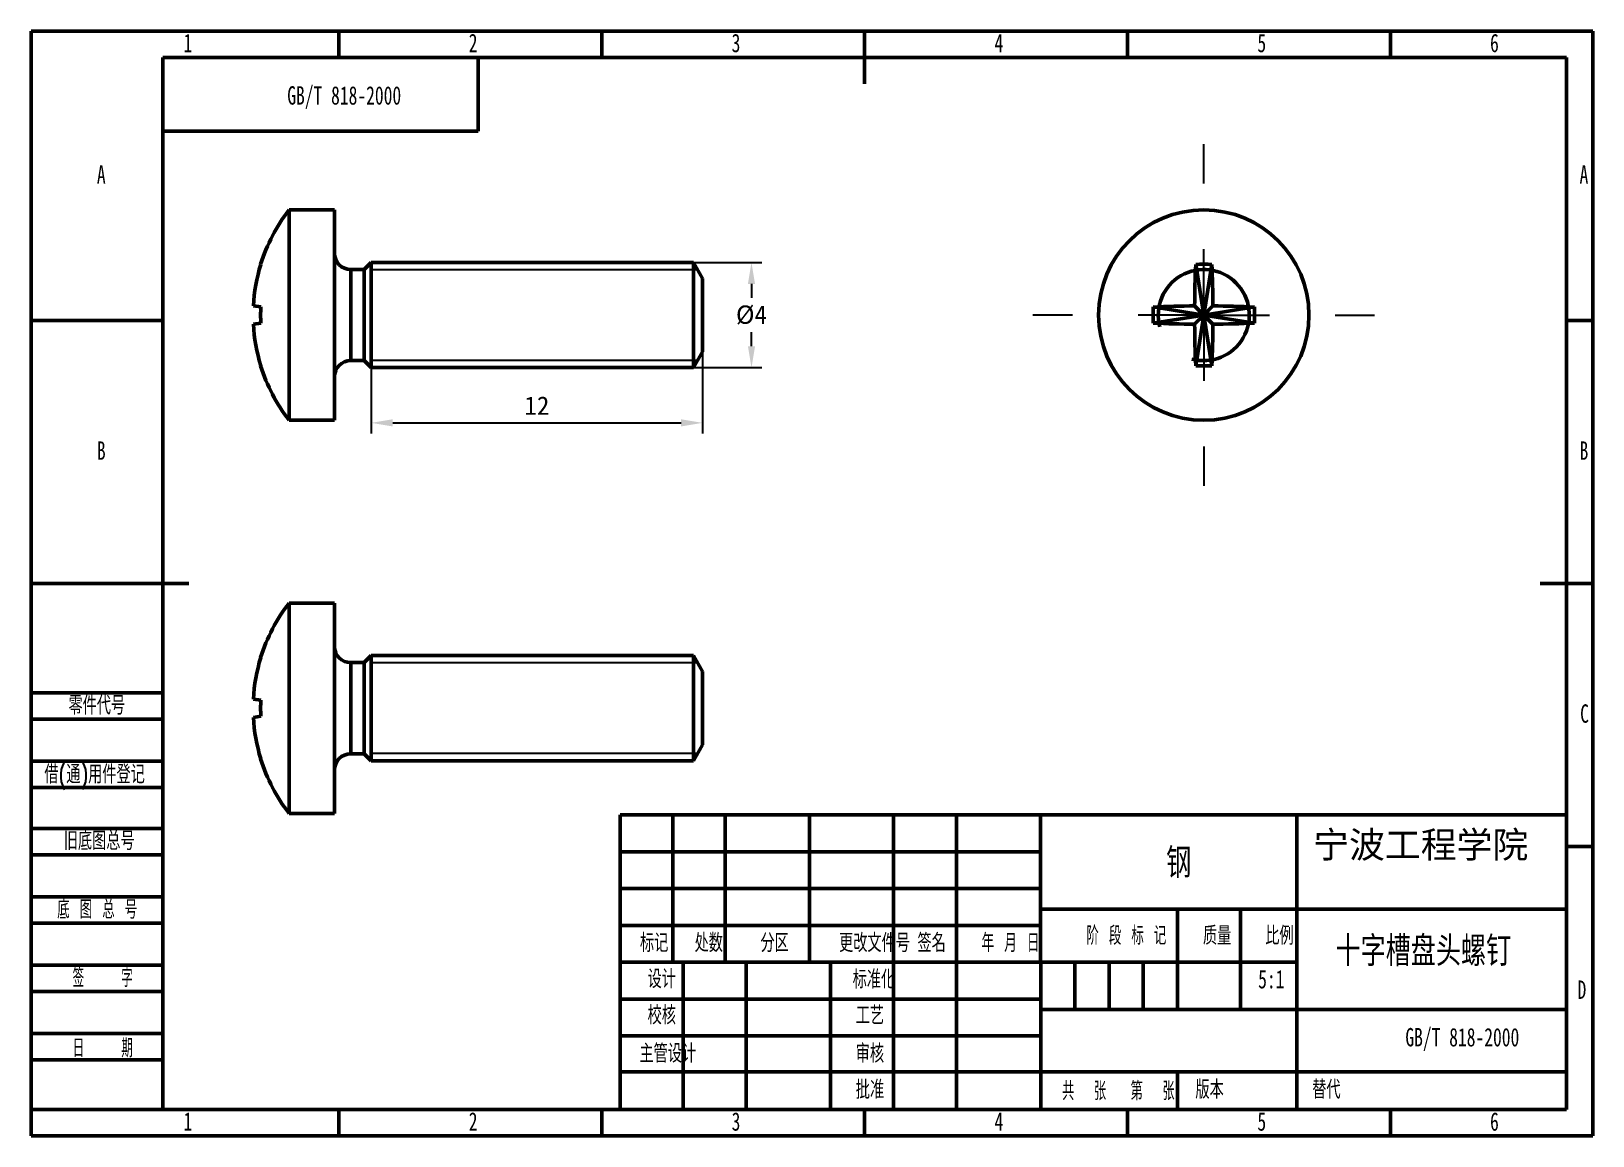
# Model space of a CAD drawing. Header units: millimetres. Extents: x 0 to 297, y 0 to 210.
import ezdxf

# ---------------------------------------------------------------- set-up
doc = ezdxf.new("R2010")
doc.units = ezdxf.units.MM
doc.header["$PDSIZE"] = -1
doc.layers.add('图框', color=7, linetype='Continuous')
for name, color, linetype, lineweight in [('标注层', 4, 'Continuous', 25), ('细线层', 4, 'Continuous', 25), ('轮廓实线层', 7, 'Continuous', 50)]:
    doc.layers.add(name, color=color, linetype=linetype, lineweight=lineweight)
doc.styles.add('SLDTEXTSTYLE0', font='TXT', dxfattribs={"width": 0.7})
doc.styles.add('SLDTEXTSTYLE1', font='TXT', dxfattribs={"width": 0.7, "bigfont": 'bigfont'})
doc.styles.add('SLDTEXTSTYLE2', font='TXT', dxfattribs={"width": 0.6, "bigfont": 'bigfont'})
doc.styles.add('SLDTEXTSTYLE3', font='TXT', dxfattribs={"width": 0.614286, "bigfont": 'bigfont'})
doc.styles.add('SLDTEXTSTYLE4', font='TXT', dxfattribs={"width": 0.62, "bigfont": 'bigfont'})
doc.styles.add('SLDTEXTSTYLE5', font='TXT', dxfattribs={"width": 0.566667, "bigfont": 'bigfont'})
doc.dimstyles.new('ISO-25', dxfattribs={"dimtxt": 2.5, "dimasz": 2.5, "dimexe": 1.25, "dimexo": 0.625, "dimtad": 1, "dimtxsty": 'Standard', "dimcen": 2.5, "dimadec": 0, "dimazin": 0, "dimtfac": 1, "dimtmove": 0, "dimatfit": 3, "dimfxl": 1, "dimarcsym": 0})

# ---------------------------------------------------------------- blocks, each defined once
blk = doc.blocks.new('SW_CENTERMARKSYMBOL_0')
at = {"layer": '图框', "color": 0}
for p, q in [((0, 25), (0, 32.5)), ((0, 0), (0, 12.5)), ((-25, 0), (-32.5, 0)), ((0, 0), (-12.5, 0)), ((0, 0), (0, -12.5)), ((0, 0), (12.5, 0)), ((25, 0), (32.5, 0)), ((0, -25), (0, -32.5))]:
    blk.add_line(p, q, dxfattribs=at)
blk = doc.blocks.new('*D2')
at = {"layer": 'Defpoints', "color": 0, "transparency": 16777216}
for p in [(125.94, 166.04), (125.94, 146.04), (136.99, 146.04)]:
    blk.add_point(p, dxfattribs=at)
at = {"layer": '标注层', "color": 0, "lineweight": -2, "transparency": 16777216}
for p, q in [((125.94, 166.04), (138.99, 166.04)), ((136.99, 161.96), (136.99, 159.31)), ((136.99, 150.12), (136.99, 152.76)), ((125.94, 146.04), (138.99, 146.04))]:
    blk.add_line(p, q, dxfattribs=at)
at = {"layer": '标注层', "color": 0, "transparency": 16777216}
for points in [[(136.31, 161.96), (137.67, 161.96), (136.99, 166.04)], [(136.31, 150.12), (137.67, 150.12), (136.99, 146.04)]]:
    blk.add_solid(points, dxfattribs=at)
at = {"layer": '标注层', "color": 0, "transparency": 16777216, "insert": (136.99, 156.04), "char_height": 3.5, "attachment_point": 5}
blk.add_mtext('%%C4', dxfattribs=at)
blk = doc.blocks.new('*D3')
at = {"layer": 'Defpoints', "color": 0, "transparency": 16777216}
for p in [(127.67, 149.07), (64.67, 146.04), (127.67, 135.54)]:
    blk.add_point(p, dxfattribs=at)
at = {"layer": '标注层', "color": 0, "lineweight": -2, "transparency": 16777216}
for p, q in [((127.67, 149.07), (127.67, 133.54)), ((64.67, 146.04), (64.67, 133.54)), ((68.75, 135.54), (123.59, 135.54))]:
    blk.add_line(p, q, dxfattribs=at)
at = {"layer": '标注层', "color": 0, "transparency": 16777216}
for points in [[(68.75, 136.22), (68.75, 134.86), (64.67, 135.54)], [(123.59, 136.22), (123.59, 134.86), (127.67, 135.54)]]:
    blk.add_solid(points, dxfattribs=at)
at = {"layer": '标注层', "color": 0, "transparency": 16777216, "insert": (96.17, 138.82), "char_height": 3.5, "attachment_point": 5}
blk.add_mtext('12', dxfattribs=at)

msp = doc.modelspace()

# ---------------------------------------------------------------- linework, layer by layer
at = {"layer": '细线层'}
for p, q in [((126.73, 164.649), (64.668, 164.649)), ((126.73, 147.429), (64.668, 147.429)), ((126.73, 89.901), (64.668, 89.901)), ((126.73, 72.681), (64.668, 72.681))]:
    msp.add_line(p, q, dxfattribs=at)
at = {"layer": '轮廓实线层'}
for p, q in [((0, 0), (0, 210)), ((0, 210), (297, 210)), ((58.5, 210), (58.5, 205)), ((108.5, 210), (108.5, 205)), ((158.5, 210), (158.5, 200)), ((208.5, 210), (208.5, 205)), ((258.5, 210), (258.5, 205)), ((297, 0), (297, 210)), ((25, 5), (25, 205)), ((25, 205), (292, 205)), ((85, 191), (85, 205)), ((292, 5), (292, 205)), ((25, 191), (85, 191)), ((57.668, 176.039), (49.05, 176.039)), ((49.05, 156.039), (49.05, 176.039)), ((57.668, 156.039), (57.668, 176.039)), ((43.635, 165.694), (43.664, 165.667)), ((63.328, 164.699), (60.758, 164.699)), ((60.758, 156.039), (60.758, 164.699)), ((64.668, 166.039), (63.328, 164.699)), ((63.328, 156.039), (63.328, 164.699)), ((125.937, 166.039), (64.668, 166.039)), ((64.668, 156.039), (64.668, 166.039)), ((64.668, 166.039), (64.668, 146.039)), ((127.668, 163.008), (125.937, 166.039)), ((125.937, 156.039), (125.937, 166.039)), ((223.015, 156.039), (221.483, 165.667)), ((223.015, 156.039), (224.546, 165.667)), ((127.668, 156.039), (127.668, 163.008)), ((42.261, 157.775), (43.664, 157.571)), ((223.015, 156.039), (213.386, 157.571)), ((221.278, 157.775), (223.015, 156.039)), ((223.015, 156.039), (224.751, 157.775)), ((223.015, 156.039), (232.643, 157.571)), ((0, 155), (25, 155)), ((43.664, 154.507), (42.261, 154.302)), ((49.05, 136.039), (49.05, 156.039)), ((57.668, 136.039), (57.668, 156.039)), ((60.758, 147.379), (60.758, 156.039)), ((63.328, 147.379), (63.328, 156.039)), ((64.668, 146.039), (64.668, 156.039)), ((125.937, 146.039), (125.937, 156.039)), ((127.668, 149.07), (127.668, 156.039)), ((223.015, 156.039), (213.386, 154.507)), ((223.015, 156.039), (221.278, 154.302)), ((223.015, 156.039), (221.483, 146.411)), ((223.015, 156.039), (224.546, 146.411)), ((224.751, 154.302), (223.015, 156.039)), ((223.015, 156.039), (232.643, 154.507)), ((297, 155), (292, 155)), ((125.937, 146.039), (127.668, 149.07)), ((43.664, 146.411), (43.635, 146.384)), ((60.758, 147.379), (63.328, 147.379)), ((63.328, 147.379), (64.668, 146.039)), ((64.668, 146.039), (125.937, 146.039)), ((49.05, 136.039), (57.668, 136.039)), ((0, 105), (30, 105)), ((297, 105), (287, 105)), ((57.668, 101.291), (49.05, 101.291)), ((49.05, 61.291), (49.05, 101.291)), ((57.668, 61.291), (57.668, 101.291)), ((43.635, 90.946), (43.664, 90.919)), ((63.328, 89.951), (60.758, 89.951)), ((60.758, 72.631), (60.758, 89.951)), ((64.668, 91.291), (63.328, 89.951)), ((63.328, 72.631), (63.328, 89.951)), ((125.937, 91.291), (64.668, 91.291)), ((64.668, 71.291), (64.668, 91.291)), ((64.668, 91.291), (64.668, 71.291)), ((127.668, 88.26), (125.937, 91.291)), ((125.937, 71.291), (125.937, 91.291)), ((127.668, 74.322), (127.668, 88.26)), ((0, 84.221), (25, 84.221)), ((42.261, 83.027), (43.664, 82.823)), ((0, 79.221), (25, 79.221)), ((43.664, 79.759), (42.261, 79.554)), ((125.937, 71.291), (127.668, 74.322)), ((43.664, 71.663), (43.635, 71.636)), ((60.758, 72.631), (63.328, 72.631)), ((63.328, 72.631), (64.668, 71.291)), ((64.668, 71.291), (125.937, 71.291)), ((0, 71.221), (25, 71.221)), ((0, 66.221), (25, 66.221)), ((49.05, 61.291), (57.668, 61.291)), ((112, 61), (112, 5)), ((112, 61), (292, 61)), ((122, 61), (122, 33)), ((132, 61), (132, 33)), ((148, 61), (148, 33)), ((164, 61), (164, 5)), ((176, 61), (176, 5)), ((191.968, 61.052), (192.005, 5)), ((240.692, 61), (240.692, 5)), ((0, 58.43), (25, 58.43)), ((112, 54), (192, 54)), ((297, 55), (292, 55)), ((0, 53.43), (25, 53.43)), ((0, 45.43), (25, 45.43)), ((112, 47), (192, 47)), ((191.98, 43.052), (291.98, 43.052)), ((218, 43.069), (218, 24.069)), ((230, 43), (230, 24)), ((0, 40.43), (25, 40.43)), ((112, 40), (192, 40)), ((112, 33), (192, 33)), ((124, 33), (124, 5)), ((136, 33), (136, 5)), ((152, 33), (152, 5)), ((192.015, 33), (240.692, 33)), ((198.5, 33), (198.5, 24)), ((205, 33), (205, 24)), ((211.5, 33), (211.5, 24)), ((0, 32.43), (25, 32.43)), ((0, 27.43), (25, 27.43)), ((112, 26), (192, 26)), ((192, 24), (292, 24)), ((0, 19.43), (25, 19.43)), ((112, 19), (192, 19)), ((0, 14.43), (25, 14.43)), ((112, 12.166), (192, 12.166)), ((192, 12.166), (292, 12.166)), ((218, 12.166), (218, 5)), ((0, 5), (25, 5)), ((25, 5), (292, 5)), ((58.5, 0), (58.5, 5)), ((108.5, 0), (108.5, 5)), ((158.5, 0), (158.5, 5)), ((208.5, 0), (208.5, 5)), ((258.5, 0), (258.5, 5)), ((0, 0), (297, 0))]:
    msp.add_line(p, q, dxfattribs=at)
msp.add_circle((223.015, 156.039), 20, dxfattribs=at)
for centre, radius, start, end in [((74.668, 156.039), 32.5, 142.02013, 162.71786), ((60.758, 167.789), 3.09, 180, 270), ((74.887, 156.042), 32.673, 162.86766, 176.95934), ((223.015, 156.039), 8.66, 255, 195), ((434.358, 156.196), 213.085, 177.45261, 179.57539), ((223.015, 122.204), 43.49, 87.98161, 92.01839), ((11.671, 156.196), 213.085, 0.42461, 2.54739), ((83.504, 156.039), 39.869, 177.79819, 182.20181), ((256.85, 156.039), 43.49, 177.98161, 182.01839), ((222.857, -55.304), 213.085, 90.42461, 92.54739), ((223.172, -55.304), 213.085, 87.45261, 89.57539), ((189.179, 156.039), 43.49, 357.98161, 2.01839), ((222.857, 367.382), 213.085, 267.45261, 269.57539), ((223.172, 367.382), 213.085, 270.42461, 272.54739), ((74.887, 156.036), 32.673, 183.04066, 197.13234), ((434.358, 155.882), 213.085, 180.42461, 182.54739), ((11.671, 155.882), 213.085, 357.45261, 359.57539), ((74.668, 156.039), 32.5, 197.28214, 217.97987), ((60.758, 144.289), 3.09, 90, 180), ((223.015, 189.874), 43.49, 267.98161, 272.01839), ((74.668, 81.291), 32.5, 142.02013, 162.71786), ((60.758, 93.041), 3.09, 180, 270), ((74.887, 81.294), 32.673, 162.86766, 176.95934), ((83.504, 81.291), 39.869, 177.79819, 182.20181), ((74.887, 81.287), 32.673, 183.04066, 197.13234), ((74.668, 81.291), 32.5, 197.28214, 217.97987), ((60.758, 69.541), 3.09, 90, 180)]:
    msp.add_arc(centre, radius, start, end, dxfattribs=at)

# ---------------------------------------------------------------- block references
msp.add_blockref('SW_CENTERMARKSYMBOL_0', (223.015, 156.039), dxfattribs=at)

# ---------------------------------------------------------------- texts
at = {"layer": '标注层', "insert": (243.822, 57.833), "char_height": 5, "attachment_point": 1}
msp.add_mtext_dynamic_manual_height_columns('{\\fFangSong|b0|i0|c134|p49;宁波工程学院}', width=45.3288, gutter_width=17.5, heights=[0], dxfattribs=at)
at = {"layer": '标注层', "char_height": 5, "attachment_point": 2, "style": 'SLDTEXTSTYLE1'}
for s, insert in [('{\\fFangSong|b0|i0|c134|p49;钢}', (218.267, 54.577)), ('{\\fFangSong|b0|i0|c134|p49;十字槽盘头螺钉}', (264.773, 37.799))]:
    msp.add_mtext(s, dxfattribs=dict(at, insert=insert))
at = {"layer": '轮廓实线层', "char_height": 3.5}
for s, insert, attachment_point, style in [('1', (29.794, 209.52), 2, 'SLDTEXTSTYLE0'), ('2', (84.044, 209.52), 2, 'SLDTEXTSTYLE0'), ('3', (134.044, 209.52), 2, 'SLDTEXTSTYLE0'), ('4', (184.044, 209.52), 2, 'SLDTEXTSTYLE0'), ('5', (234.044, 209.52), 2, 'SLDTEXTSTYLE0'), ('6', (278.297, 209.52), 2, 'SLDTEXTSTYLE0'), ('GB/T 818-2000', (59.531, 199.551), 2, 'SLDTEXTSTYLE0'), ('A', (13.32, 184.52), 2, 'SLDTEXTSTYLE0'), ('A', (295.32, 184.52), 2, 'SLDTEXTSTYLE0'), ('B', (13.32, 132.02), 2, 'SLDTEXTSTYLE0'), ('B', (295.32, 132.02), 2, 'SLDTEXTSTYLE0'), ('零件代号', (7.084, 83.579), 1, 'SLDTEXTSTYLE1'), ('C', (295.427, 82.02), 2, 'SLDTEXTSTYLE0'), ('借(通)用件登记', (2.496, 70.473), 1, 'SLDTEXTSTYLE1'), ('旧底图总号', (6.194, 57.824), 1, 'SLDTEXTSTYLE1'), ('底 图 总 号', (4.947, 44.766), 1, 'SLDTEXTSTYLE3'), ('标记', (118.479, 38.417), 2, 'SLDTEXTSTYLE1'), ('处数', (128.868, 38.417), 2, 'SLDTEXTSTYLE1'), ('分区', (141.39, 38.417), 2, 'SLDTEXTSTYLE1'), ('更改文件号', (160.39, 38.417), 2, 'SLDTEXTSTYLE1'), ('签名', (171.258, 38.417), 2, 'SLDTEXTSTYLE1'), ('年 月 日', (186.261, 38.417), 2, 'SLDTEXTSTYLE4'), ('阶 段 标 记', (208.286, 39.805), 2, 'SLDTEXTSTYLE3'), ('质量', (225.553, 39.805), 2, 'SLDTEXTSTYLE1'), ('比例', (237.401, 39.805), 2, 'SLDTEXTSTYLE1'), ('签    字', (13.591, 31.764), 2, 'SLDTEXTSTYLE5'), ('设计', (119.928, 31.558), 2, 'SLDTEXTSTYLE1'), ('标准化', (160.285, 31.492), 2, 'SLDTEXTSTYLE1'), ('5:1', (235.858, 31.521), 2, 'SLDTEXTSTYLE0'), ('D', (294.93, 29.52), 2, 'SLDTEXTSTYLE0'), ('校核', (119.928, 24.679), 2, 'SLDTEXTSTYLE1'), ('工艺', (159.517, 24.643), 2, 'SLDTEXTSTYLE1'), ('日    期', (13.591, 18.413), 2, 'SLDTEXTSTYLE5'), ('GB/T 818-2000', (272.193, 20.49), 2, 'SLDTEXTSTYLE0'), ('主管设计', (121.069, 17.399), 2, 'SLDTEXTSTYLE1'), ('审核', (159.517, 17.399), 2, 'SLDTEXTSTYLE1'), ('批准', (159.519, 10.523), 2, 'SLDTEXTSTYLE1'), ('共  张', (200.263, 10.262), 2, 'SLDTEXTSTYLE2'), ('第  张', (213.29, 10.262), 2, 'SLDTEXTSTYLE2'), ('版本', (224.12, 10.531), 2, 'SLDTEXTSTYLE1'), ('替代', (243.641, 10.531), 1, 'SLDTEXTSTYLE1'), ('1', (29.794, 4.465), 2, 'SLDTEXTSTYLE0'), ('2', (84.044, 4.465), 2, 'SLDTEXTSTYLE0'), ('3', (134.044, 4.465), 2, 'SLDTEXTSTYLE0'), ('4', (184.044, 4.465), 2, 'SLDTEXTSTYLE0'), ('5', (234.044, 4.465), 2, 'SLDTEXTSTYLE0'), ('6', (278.297, 4.465), 2, 'SLDTEXTSTYLE0')]:
    msp.add_mtext(s, dxfattribs=dict(at, insert=insert, attachment_point=attachment_point, style=style))

# ---------------------------------------------------------------- dimensions: what is measured, and where the dimension line sits
at = {"layer": '标注层'}
dim = msp.add_linear_dim(base=(136.991, 146.039), p1=(125.937, 166.039), p2=(125.937, 146.039), angle=90, text='%%C4', dimstyle='ISO-25', override={"dimtxt": 3.5, "dimasz": 4.08, "dimexe": 2, "dimexo": 0, "dimgap": 1.524, "dimtih": 1, "dimtoh": 1, "dimlfac": 0.2, "dimzin": 0, "dimadec": 2, "dimtzin": 0}, dxfattribs=at)
dim.commit()
dim.dimension.update_dxf_attribs({"geometry": '*D2', "text_midpoint": (136.991, 156.039)})
dim = msp.add_linear_dim(base=(127.668, 135.544), p1=(64.668, 146.039), p2=(127.668, 149.07), text='12', dimstyle='ISO-25', override={"dimtxt": 3.5, "dimasz": 4.08, "dimexe": 2, "dimexo": 0, "dimgap": 1.524, "dimtih": 1, "dimtoh": 1, "dimlfac": 0.2, "dimzin": 0, "dimadec": 2, "dimtzin": 0}, dxfattribs=at)
dim.commit()
dim.dimension.update_dxf_attribs({"geometry": '*D3', "text_midpoint": (96.168, 138.818)})

doc.saveas('drawing.dxf')
